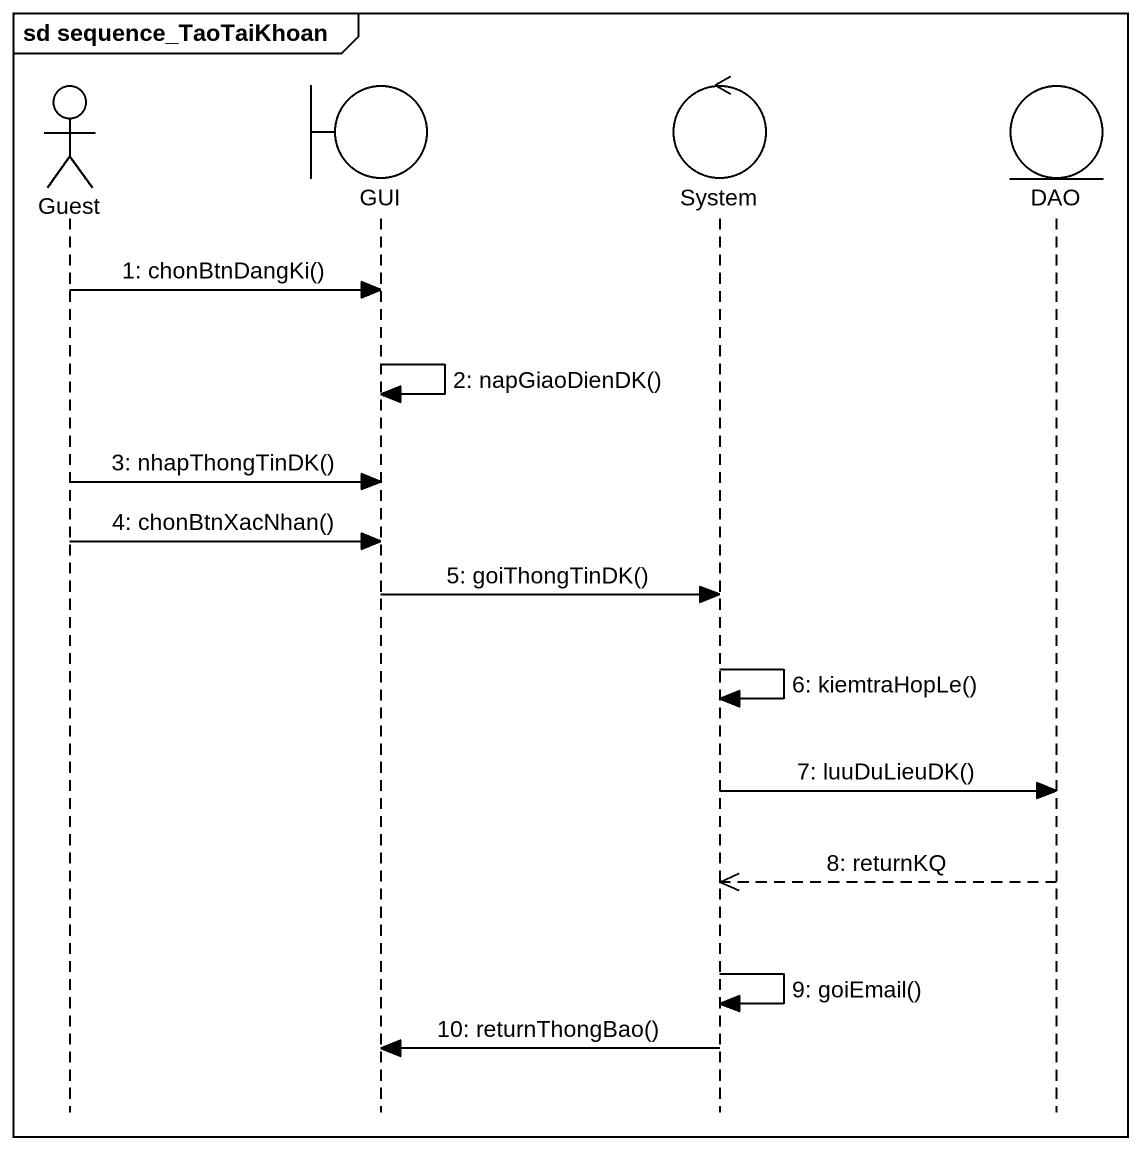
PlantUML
@startuml
mainframe sd sequence_TaoTaiKhoan
hide footbox
actor Guest
boundary GUI
control System
entity DAO

Guest -> GUI : 1: chonBtnDangKi()
GUI -> GUI : 2: napGiaoDienDK()
Guest -> GUI : 3: nhapThongTinDK()
Guest -> GUI : 4: chonBtnXacNhan()
GUI -> System : 5: goiThongTinDK()
System -> System : 6: kiemtraHopLe()
System -> DAO : 7: luuDuLieuDK()
DAO -->> System : 8: returnKQ
System -> System : 9: goiEmail()
System -> GUI : 10: returnThongBao()
@enduml
